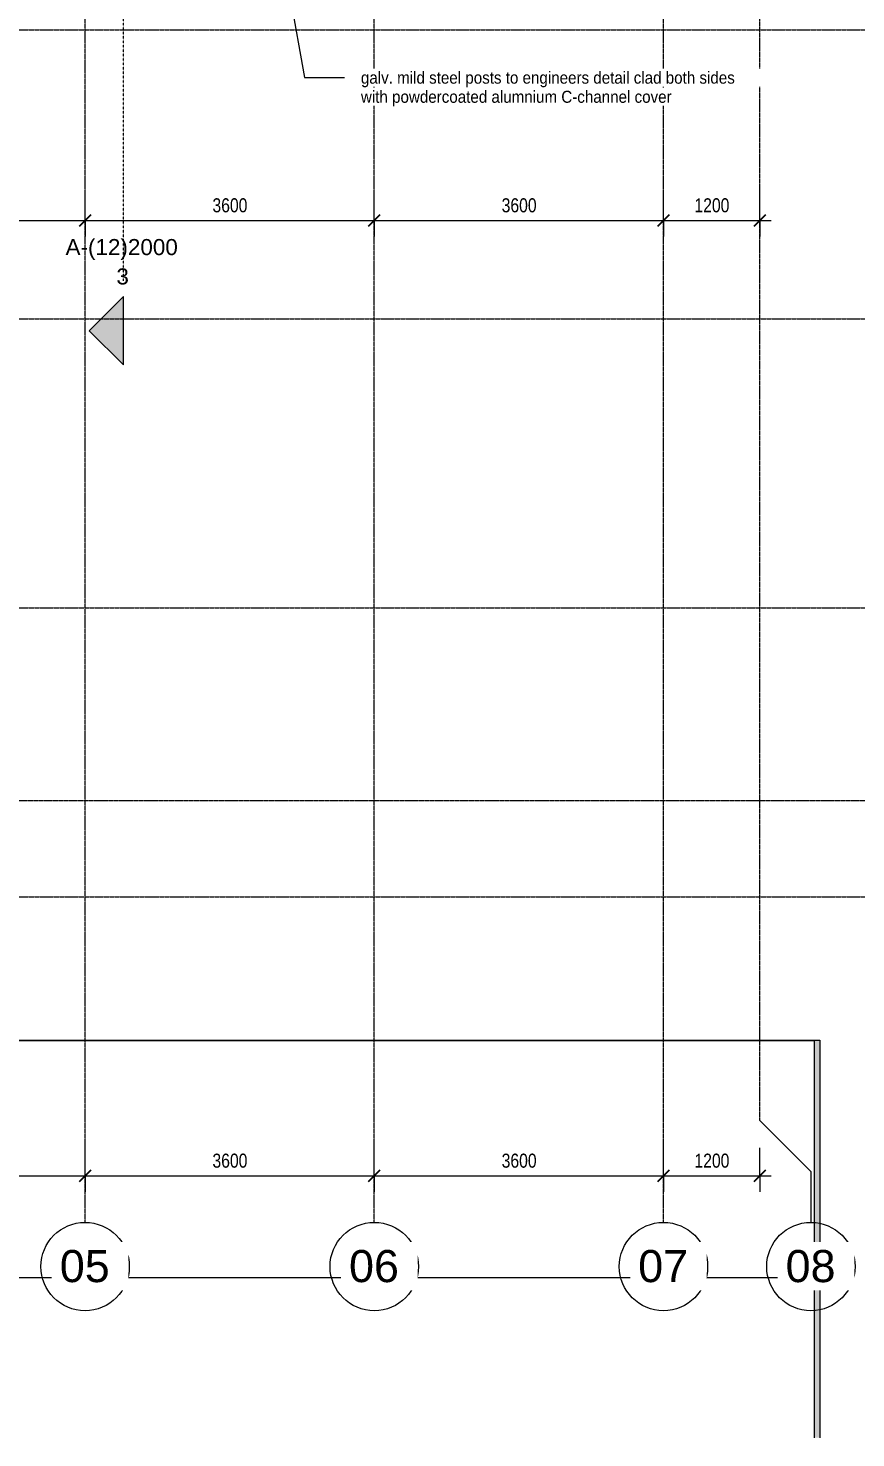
# Model space of a CAD drawing. Header units: millimetres. Extents: x -38576 to 20330, y -28812 to 13605.
# Drawn here: x -9617 to 685, y -28812 to -11257 of the extents above; entities that cross this region are included whole.
import ezdxf

# ---------------------------------------------------------------- set-up
doc = ezdxf.new("R2010")
doc.units = ezdxf.units.MM
doc.linetypes.add('1000 Dashed', pattern=[2, 1, -1])
doc.linetypes.add('Grid Line', pattern=[22.225, 12.7, -3.175, 3.175, -3.175])
for name, color, linetype, lineweight in [('A-ANNO-DIMS', 211, 'Continuous', 5), ('A-ANNO-DIMS-100', 211, 'Continuous', 5), ('A-ROOF', 132, 'Continuous', 9), ('G-ANNO-SYMB', 111, 'Continuous', 5), ('G-ANNO-TEXT', 231, 'Continuous', 5), ('I-WALL', 2, 'Continuous', 9), ('S-GRID', 1, 'Continuous', 5), ('S-GRID-IDEN', 1, 'Continuous', 5)]:
    doc.layers.add(name, color=color, linetype=linetype, lineweight=lineweight)
doc.styles.add('Arial', font='arial.ttf', dxfattribs={"height": 200})
doc.styles.add('Arial_1', font='arial.ttf', dxfattribs={"height": 400})
doc.styles.add('Arial_2', font='arial.ttf', dxfattribs={"width": 0.8, "height": 175})
doc.styles.add('Arial_5', font='arial.ttf', dxfattribs={"width": 0.9, "height": 150})
doc.dimstyles.new('SVA_Arc_Length-1_8mm_BLUE', dxfattribs={"dimscale": 304.8, "dimtxt": 178.545395, "dimasz": 0.492126, "dimexe": 0.656168, "dimexo": 0.0625, "dimgap": 0.164042, "dimtad": 1, "dimdec": 0, "dimrnd": 5, "dimzin": 0, "dimdsep": 46, "dimtxsty": 'Arial_2', "dimblk1": 'OBLIQUE', "dimblk2": 'OBLIQUE', "dimsah": 1, "dimcen": 0.09, "dimdle": 0.459318, "dimazin": 0, "dimtfac": 1, "dimtdec": 4, "dimtix": 1, "dimtmove": 0, "dimatfit": 3, "dimfxl": 1.148294, "dimfxlon": 1, "dimtvp": 1, "dimtfill": 1, "dimtolj": 1, "dimtzin": 0, "dimarcsym": 2})

# ---------------------------------------------------------------- blocks, each defined once
blk = doc.blocks.new('Grid - M_Grid Head - Circle-13408-Clerestory - Level')
at = {"layer": 'S-GRID-IDEN'}
blk.add_circle((0, 0), 5.5, dxfattribs=at)
blk = doc.blocks.new('Section - SVA_Section Head - Tri Solid-15386-Clerestory - Level')
at = {"layer": 'G-ANNO-SYMB'}
blk.add_hatch(color=256, dxfattribs=at).paths.add_polyline_path([(-10.48, 0), (-6.24, 4.24), (-1.99, 0)])
for p, q in [((-6.24, 4.24), (-10.48, 0)), ((-1.99, 0), (-6.24, 4.24)), ((-10.48, 0), (-1.99, 0))]:
    blk.add_line(p, q, dxfattribs=at)
blk = doc.blocks.new('DIMBLOCK81-Clerestory - Level')
at = {"layer": 'A-ANNO-DIMS-100'}
for p, q in [((-12509, -25550), (-12509, -25200)), ((-8909, -25550), (-8909, -25200)), ((-12509, -25550), (-8909, -25550)), ((-12509, -25550), (-12509, -25750)), ((-8909, -25550), (-8909, -25750))]:
    blk.add_line(p, q, dxfattribs=at)
at = {"layer": 'A-ANNO-DIMS-100', "lineweight": 25}
for p, q in [((-12509, -25550), (-12584, -25625)), ((-12509, -25550), (-12434, -25475)), ((-8909, -25550), (-8984, -25625)), ((-8909, -25550), (-8834, -25475))]:
    blk.add_line(p, q, dxfattribs=at)
at = {"layer": 'A-ANNO-DIMS-100', "color": 0, "insert": (-10923, -25273), "char_height": 175, "width": 514.21, "attachment_point": 1, "line_spacing_factor": 0.941778, "style": 'Arial_2', "bg_fill": 3, "box_fill_scale": 1.25, "bg_fill_color": 256, "bg_fill_true_color": 13158600, "bg_fill_transparency": 0}
blk.add_mtext('3600', dxfattribs=at)
blk = doc.blocks.new('_Oblique')
at = {"color": 0, "linetype": 'ByBlock', "lineweight": -2}
blk.add_line((-0.5, -0.5), (0.5, 0.5), dxfattribs=at)
blk = doc.blocks.new('DIMBLOCK82-Clerestory - Level')
at = {"layer": 'A-ANNO-DIMS-100'}
for p, q in [((-8909, -25550), (-8909, -25200)), ((-5309, -25550), (-5309, -25200)), ((-8909, -25550), (-5309, -25550)), ((-8909, -25550), (-8909, -25750)), ((-5309, -25550), (-5309, -25750))]:
    blk.add_line(p, q, dxfattribs=at)
at = {"layer": 'A-ANNO-DIMS-100', "lineweight": 25}
for p, q in [((-8909, -25550), (-8984, -25625)), ((-8909, -25550), (-8834, -25475)), ((-5309, -25550), (-5384, -25625)), ((-5309, -25550), (-5234, -25475))]:
    blk.add_line(p, q, dxfattribs=at)
at = {"layer": 'A-ANNO-DIMS-100', "color": 0, "insert": (-7323, -25273), "char_height": 175, "width": 514.21, "attachment_point": 1, "line_spacing_factor": 0.941778, "style": 'Arial_2', "bg_fill": 3, "box_fill_scale": 1.25, "bg_fill_color": 256, "bg_fill_true_color": 13158600, "bg_fill_transparency": 0}
blk.add_mtext('3600', dxfattribs=at)
blk = doc.blocks.new('DIMBLOCK83-Clerestory - Level')
at = {"layer": 'A-ANNO-DIMS-100'}
for p, q in [((-5309, -25550), (-5309, -25200)), ((-1709, -25550), (-1709, -25200)), ((-5309, -25550), (-1709, -25550)), ((-5309, -25550), (-5309, -25750)), ((-1709, -25550), (-1709, -25750))]:
    blk.add_line(p, q, dxfattribs=at)
at = {"layer": 'A-ANNO-DIMS-100', "lineweight": 25}
for p, q in [((-5309, -25550), (-5384, -25625)), ((-5309, -25550), (-5234, -25475)), ((-1709, -25550), (-1784, -25625)), ((-1709, -25550), (-1634, -25475))]:
    blk.add_line(p, q, dxfattribs=at)
at = {"layer": 'A-ANNO-DIMS-100', "color": 0, "insert": (-3723, -25273), "char_height": 175, "width": 514.21, "attachment_point": 1, "line_spacing_factor": 0.941778, "style": 'Arial_2', "bg_fill": 3, "box_fill_scale": 1.25, "bg_fill_color": 256, "bg_fill_true_color": 13158600, "bg_fill_transparency": 0}
blk.add_mtext('3600', dxfattribs=at)
blk = doc.blocks.new('DIMBLOCK84-Clerestory - Level')
at = {"layer": 'A-ANNO-DIMS-100'}
for p, q in [((-1709, -25550), (-1709, -25200)), ((-509, -25550), (-509, -25200)), ((-1709, -25550), (-369, -25550)), ((-1709, -25550), (-1709, -25750)), ((-509, -25550), (-509, -25750))]:
    blk.add_line(p, q, dxfattribs=at)
at = {"layer": 'A-ANNO-DIMS-100', "lineweight": 25}
for p, q in [((-1709, -25550), (-1784, -25625)), ((-1709, -25550), (-1634, -25475)), ((-509, -25550), (-584, -25625)), ((-509, -25550), (-434, -25475))]:
    blk.add_line(p, q, dxfattribs=at)
at = {"layer": 'A-ANNO-DIMS-100', "color": 0, "insert": (-1323, -25273), "char_height": 175, "width": 514.21, "attachment_point": 1, "line_spacing_factor": 0.941778, "style": 'Arial_2', "bg_fill": 3, "box_fill_scale": 1.25, "bg_fill_color": 256, "bg_fill_true_color": 13158600, "bg_fill_transparency": 0}
blk.add_mtext('1200', dxfattribs=at)
blk = doc.blocks.new('DIMBLOCK86-Clerestory - Level')
at = {"layer": 'A-ANNO-DIMS-100'}
for p, q in [((-12509, -13652), (-12509, -13302)), ((-8909, -13652), (-8909, -13302)), ((-12509, -13652), (-8909, -13652)), ((-12509, -13652), (-12509, -13852)), ((-8909, -13652), (-8909, -13852))]:
    blk.add_line(p, q, dxfattribs=at)
at = {"layer": 'A-ANNO-DIMS-100', "lineweight": 25}
for p, q in [((-12509, -13652), (-12584, -13727)), ((-12509, -13652), (-12434, -13577)), ((-8909, -13652), (-8984, -13727)), ((-8909, -13652), (-8834, -13577))]:
    blk.add_line(p, q, dxfattribs=at)
at = {"layer": 'A-ANNO-DIMS-100', "color": 0, "insert": (-10923, -13375), "char_height": 175, "width": 514.21, "attachment_point": 1, "line_spacing_factor": 0.941778, "style": 'Arial_2', "bg_fill": 3, "box_fill_scale": 1.25, "bg_fill_color": 256, "bg_fill_true_color": 13158600, "bg_fill_transparency": 0}
blk.add_mtext('3600', dxfattribs=at)
blk = doc.blocks.new('DIMBLOCK87-Clerestory - Level')
at = {"layer": 'A-ANNO-DIMS-100'}
for p, q in [((-8909, -13652), (-8909, -13302)), ((-5309, -13652), (-5309, -13302)), ((-8909, -13652), (-5169, -13652)), ((-8909, -13652), (-8909, -13852)), ((-5309, -13652), (-5309, -13852))]:
    blk.add_line(p, q, dxfattribs=at)
at = {"layer": 'A-ANNO-DIMS-100', "lineweight": 25}
for p, q in [((-8909, -13652), (-8984, -13727)), ((-8909, -13652), (-8834, -13577)), ((-5309, -13652), (-5384, -13727)), ((-5309, -13652), (-5234, -13577))]:
    blk.add_line(p, q, dxfattribs=at)
at = {"layer": 'A-ANNO-DIMS-100', "color": 0, "insert": (-7323, -13375), "char_height": 175, "width": 514.21, "attachment_point": 1, "line_spacing_factor": 0.941778, "style": 'Arial_2', "bg_fill": 3, "box_fill_scale": 1.25, "bg_fill_color": 256, "bg_fill_true_color": 13158600, "bg_fill_transparency": 0}
blk.add_mtext('3600', dxfattribs=at)
blk = doc.blocks.new('DIMBLOCK88-Clerestory - Level')
at = {"layer": 'A-ANNO-DIMS-100'}
for p, q in [((-5309, -13652), (-5309, -13302)), ((-1709, -13652), (-1709, -13302)), ((-5449, -13652), (-1709, -13652)), ((-5309, -13652), (-5309, -13852)), ((-1709, -13652), (-1709, -13852))]:
    blk.add_line(p, q, dxfattribs=at)
at = {"layer": 'A-ANNO-DIMS-100', "lineweight": 25}
for p, q in [((-5309, -13652), (-5384, -13727)), ((-5309, -13652), (-5234, -13577)), ((-1709, -13652), (-1784, -13727)), ((-1709, -13652), (-1634, -13577))]:
    blk.add_line(p, q, dxfattribs=at)
at = {"layer": 'A-ANNO-DIMS-100', "color": 0, "insert": (-3723, -13375), "char_height": 175, "width": 514.21, "attachment_point": 1, "line_spacing_factor": 0.941778, "style": 'Arial_2', "bg_fill": 3, "box_fill_scale": 1.25, "bg_fill_color": 256, "bg_fill_true_color": 13158600, "bg_fill_transparency": 0}
blk.add_mtext('3600', dxfattribs=at)
blk = doc.blocks.new('DIMBLOCK89-Clerestory - Level')
at = {"layer": 'A-ANNO-DIMS-100'}
for p, q in [((-1709, -13652), (-1709, -13302)), ((-509, -13652), (-509, -13302)), ((-1709, -13652), (-369, -13652)), ((-1709, -13652), (-1709, -13852)), ((-509, -13652), (-509, -13852))]:
    blk.add_line(p, q, dxfattribs=at)
at = {"layer": 'A-ANNO-DIMS-100', "lineweight": 25}
for p, q in [((-1709, -13652), (-1784, -13727)), ((-1709, -13652), (-1634, -13577)), ((-509, -13652), (-584, -13727)), ((-509, -13652), (-434, -13577))]:
    blk.add_line(p, q, dxfattribs=at)
at = {"layer": 'A-ANNO-DIMS-100', "color": 0, "insert": (-1323, -13375), "char_height": 175, "width": 514.21, "attachment_point": 1, "line_spacing_factor": 0.941778, "style": 'Arial_2', "bg_fill": 3, "box_fill_scale": 1.25, "bg_fill_color": 256, "bg_fill_true_color": 13158600, "bg_fill_transparency": 0}
blk.add_mtext('1200', dxfattribs=at)

msp = doc.modelspace()

# ---------------------------------------------------------------- hatches: boundary and pattern name
at = {"layer": 'I-WALL'}
for color, points in [(8, [(102.6, -23867), (102.6, -23860), (-30280.6, -23860), (-30280.6, -23867), (-2405.2, -23867)]), (254, [(214.6, -28812.1), (236.6, -28812.1), (236.6, -23860), (102.6, -23860), (102.6, -23867), (169.6, -23867), (169.6, -28812.1)])]:
    msp.add_hatch(color=color, dxfattribs=at).paths.add_polyline_path(points)

# ---------------------------------------------------------------- linework, layer by layer
at = {"layer": 'A-ROOF', "color": 254}
for p, q in [((169.6, -23867), (-30730.4, -23867)), ((169.6, -28812.1), (169.6, -23867)), ((-30730.4, -26817), (169.6, -26817))]:
    msp.add_line(p, q, dxfattribs=at)
at = {"layer": 'G-ANNO-SYMB', "linetype": '1000 Dashed'}
msp.add_line((-8432.2, -14401.3), (-8432.2, 8481.5), dxfattribs=at)
at = {"layer": 'G-ANNO-TEXT', "color": 7}
for p, q in [((-6504, -10021.4), (-6178.1, -11872.9)), ((-6178.1, -11872.9), (-5678.1, -11873))]:
    msp.add_line(p, q, dxfattribs=at)
at = {"layer": 'I-WALL', "color": 8}
msp.add_line((-30280.6, -23860), (236.6, -23860), dxfattribs=at)
at = {"layer": 'I-WALL', "color": 254}
msp.add_line((236.6, -23860), (236.6, -28812.1), dxfattribs=at)
at = {"layer": 'S-GRID', "linetype": 'Grid Line'}
for p, q in [((-8908.6, -26129), (-8908.6, 5683)), ((-5308.6, -26129), (-5308.6, 5683)), ((-1708.6, -26129), (-1708.6, 5683)), ((-508.6, -24859), (-508.6, 4413)), ((-35318.6, -11275.7), (7444.6, -11275.7)), ((-35318.6, -14875.7), (7444.6, -14875.7)), ((-35318.6, -18475.7), (7444.6, -18475.7)), ((-38576, -20875.7), (7322.6, -20875.7)), ((-35318.6, -22075.7), (7444.6, -22075.7))]:
    msp.add_line(p, q, dxfattribs=at)
at = {"layer": 'S-GRID'}
for p, q in [((-508.6, -24859), (126.4, -25494)), ((126.4, -25494), (126.4, -26129))]:
    msp.add_line(p, q, dxfattribs=at)

# ---------------------------------------------------------------- block references
at = {"layer": 'G-ANNO-SYMB', "xscale": 99.99999999999993, "yscale": 99.99999999999993, "zscale": 99.99999999999993, "rotation": 89.99999999999991}
msp.add_blockref('Section - SVA_Section Head - Tri Solid-15386-Clerestory - Level', (-8432.2, -14401.3), dxfattribs=at)
at = {"layer": 'S-GRID-IDEN', "xscale": 99.99999999999993, "yscale": 99.99999999999993, "zscale": 99.99999999999993}
for p in [(-8908.6, -26679), (-5308.6, -26679), (-1708.6, -26679), (126.4, -26679)]:
    msp.add_blockref('Grid - M_Grid Head - Circle-13408-Clerestory - Level', p, dxfattribs=at)

# ---------------------------------------------------------------- texts
at = {"layer": 'G-ANNO-SYMB', "char_height": 200, "attachment_point": 1, "style": 'Arial'}
for s, insert, width in [('A-(12)2000', (-9151.9, -13882.8), 1723.628), ('3', (-8518.6, -14248.2), 192.405)]:
    msp.add_mtext(s, dxfattribs=dict(at, insert=insert, width=width))

# ---------------------------------------------------------------- next in the draw order: texts
at = {"layer": 'G-ANNO-TEXT', "color": 7, "insert": (-5474.9, -11798), "char_height": 150, "width": 5649.492, "attachment_point": 1, "style": 'Arial_5', "bg_fill": 3, "box_fill_scale": 1.25, "bg_fill_color": 256, "bg_fill_true_color": 13158600, "bg_fill_transparency": 0}
msp.add_mtext('galv. mild steel posts to engineers detail clad both sides ', dxfattribs=at)
at = {"layer": 'S-GRID-IDEN', "char_height": 400, "width": 753.586, "attachment_point": 1, "style": 'Arial_1', "bg_fill": 3, "box_fill_scale": 1.25, "bg_fill_color": 256, "bg_fill_true_color": 13158600, "bg_fill_transparency": 0}
for s, insert in [('05', (-9223.2, -26473.4)), ('06', (-5623.2, -26473.4)), ('07', (-2023.2, -26473.4)), ('08', (-188.2, -26473.4))]:
    msp.add_mtext(s, dxfattribs=dict(at, insert=insert))

# ---------------------------------------------------------------- next in the draw order: dimensions: what is measured, and where the dimension line sits
at = {"layer": 'A-ANNO-DIMS'}
for base, p1, p2, picture, middle in [((-8908.6, -13652.5), (-12508.6, -13302.5), (-8908.6, -13302.5), 'DIMBLOCK86-Clerestory - Level', (-10708.6, -13513.1)), ((-8908.6, -25550.1), (-12508.6, -25200.1), (-8908.6, -25200.1), 'DIMBLOCK81-Clerestory - Level', (-10708.6, -25410.7))]:
    dim = msp.add_linear_dim(base=base, p1=p1, p2=p2, dimstyle='SVA_Arc_Length-1_8mm_BLUE', override={"dimpost": '<>', "dimfxl": 3600}, dxfattribs=at)
    dim.commit()
    dim.dimension.update_dxf_attribs({"geometry": picture, "text_midpoint": middle})

# ---------------------------------------------------------------- next in the draw order: texts
at = {"layer": 'G-ANNO-TEXT', "color": 7, "insert": (-5474.9, -12036.1), "char_height": 150, "width": 4675.441, "attachment_point": 1, "style": 'Arial_5', "bg_fill": 3, "box_fill_scale": 1.25, "bg_fill_color": 256, "bg_fill_true_color": 13158600, "bg_fill_transparency": 0}
msp.add_mtext('with powdercoated alumnium C-channel cover', dxfattribs=at)

# ---------------------------------------------------------------- next in the draw order: dimensions: what is measured, and where the dimension line sits
at = {"layer": 'A-ANNO-DIMS'}
for base, p1, p2, picture, middle in [((-5308.6, -13652.5), (-8908.6, -13302.5), (-5308.6, -13302.5), 'DIMBLOCK87-Clerestory - Level', (-7108.6, -13513.1)), ((-5308.6, -25550.1), (-8908.6, -25200.1), (-5308.6, -25200.1), 'DIMBLOCK82-Clerestory - Level', (-7108.6, -25410.7))]:
    dim = msp.add_linear_dim(base=base, p1=p1, p2=p2, dimstyle='SVA_Arc_Length-1_8mm_BLUE', override={"dimpost": '<>', "dimfxl": 3600}, dxfattribs=at)
    dim.commit()
    dim.dimension.update_dxf_attribs({"geometry": picture, "text_midpoint": middle})

# ---------------------------------------------------------------- next in the draw order: dimensions: what is measured, and where the dimension line sits
for base, p1, p2, picture, middle in [((-1708.6, -13652.5), (-5308.6, -13302.5), (-1708.6, -13302.5), 'DIMBLOCK88-Clerestory - Level', (-3508.6, -13513.1)), ((-1708.6, -25550.1), (-5308.6, -25200.1), (-1708.6, -25200.1), 'DIMBLOCK83-Clerestory - Level', (-3508.6, -25410.7))]:
    dim = msp.add_linear_dim(base=base, p1=p1, p2=p2, dimstyle='SVA_Arc_Length-1_8mm_BLUE', override={"dimpost": '<>', "dimfxl": 3600}, dxfattribs=at)
    dim.commit()
    dim.dimension.update_dxf_attribs({"geometry": picture, "text_midpoint": middle})

# ---------------------------------------------------------------- next in the draw order: dimensions: what is measured, and where the dimension line sits
for base, p1, p2, picture, middle in [((-508.6, -13652.5), (-1708.6, -13302.5), (-508.6, -13302.5), 'DIMBLOCK89-Clerestory - Level', (-1108.6, -13513.1)), ((-508.6, -25550.1), (-1708.6, -25200.1), (-508.6, -25200.1), 'DIMBLOCK84-Clerestory - Level', (-1108.6, -25410.7))]:
    dim = msp.add_linear_dim(base=base, p1=p1, p2=p2, dimstyle='SVA_Arc_Length-1_8mm_BLUE', override={"dimpost": '<>', "dimfxl": 1200}, dxfattribs=at)
    dim.commit()
    dim.dimension.update_dxf_attribs({"geometry": picture, "text_midpoint": middle})

doc.saveas('drawing.dxf')
